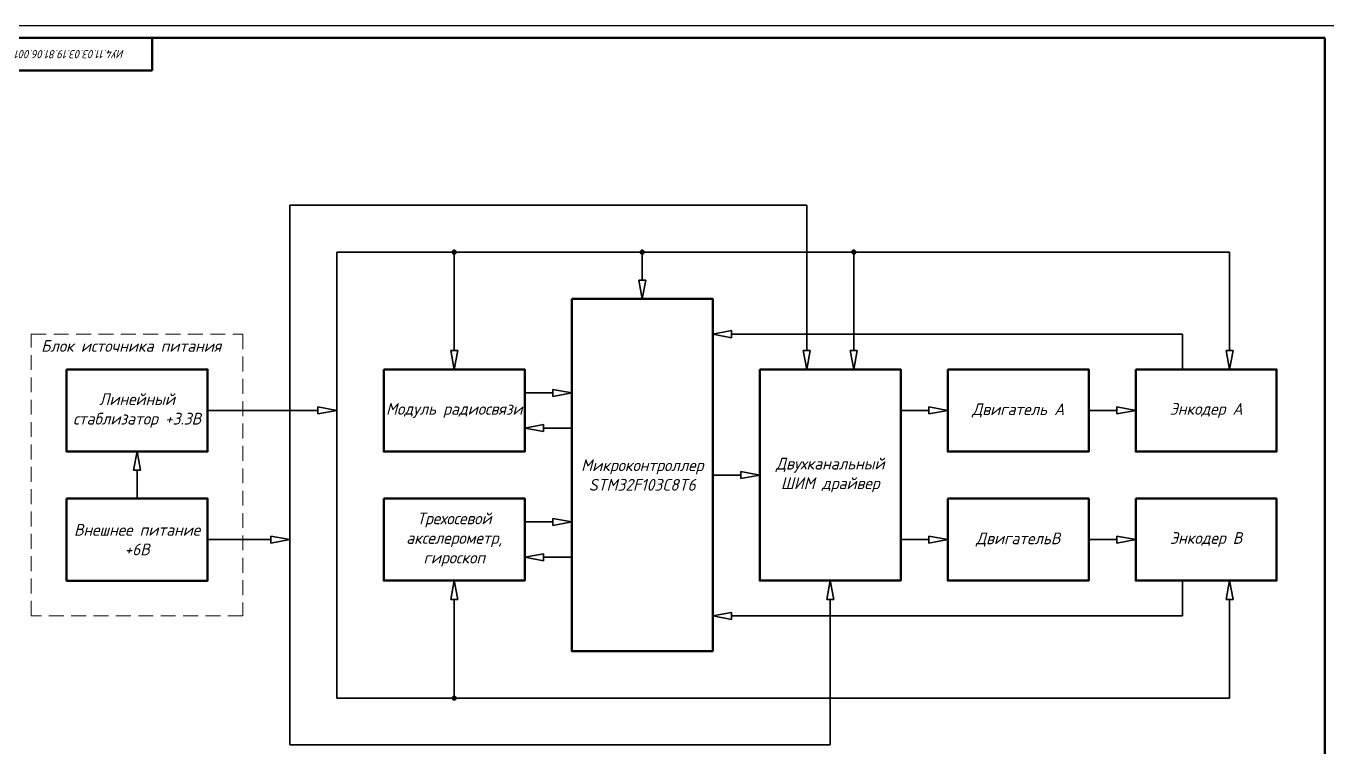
# Model space of a CAD drawing. Header units: inches. Extents: x -14 to 5184, y -66 to 1689.
# Drawn here: x 1350 to 1904, y 949 to 1255 of the extents above; entities that cross this region are included whole.
import ezdxf

# ---------------------------------------------------------------- set-up
doc = ezdxf.new("R2010")
doc.units = ezdxf.units.IN
doc.header["$MEASUREMENT"] = 0
doc.linetypes.add('HIDDEN', pattern=[9.525, 6.35, -3.175])
for name, color, linetype, lineweight in [('Видимые тонкие (ГОСТ)', 7, 'Continuous', 25), ('Видимый контур (ГОСТ)', 7, 'Continuous', 50), ('Текст', 7, 'Continuous', 15)]:
    doc.layers.add(name, color=color, linetype=linetype, lineweight=lineweight)
doc.styles.get("Standard").update_dxf_attribs({"font": 'gost_b.ttf', "oblique": 15})

msp = doc.modelspace()

# ---------------------------------------------------------------- hatches: boundary and pattern name
at = {"lineweight": 35, "transparency": 33554684}
h = msp.add_hatch(color=0, dxfattribs=at)
h.dxf.hatch_style = 1
h.paths.add_polyline_path([(1532.1555, 1159.753, 0.41421356), (1531.3555, 1158.953), (1532.1555, 1158.953)])
h.paths.add_polyline_path([(1532.1555, 1159.753), (1532.1555, 1158.953), (1532.9555, 1158.953, 0.41421356)])
h.paths.add_polyline_path([(1532.9555, 1158.953), (1531.3555, 1158.953, 1)])
h = msp.add_hatch(color=0, dxfattribs=at)
h.dxf.hatch_style = 1
h.paths.add_polyline_path([(1612.1555, 1159.753, 0.41421356), (1611.3555, 1158.953), (1612.1555, 1158.953)])
h.paths.add_polyline_path([(1612.1555, 1159.753), (1612.1555, 1158.953), (1612.9555, 1158.953, 0.41421356)])
h.paths.add_polyline_path([(1612.9555, 1158.953), (1611.3555, 1158.953, 1)])
h = msp.add_hatch(color=0, dxfattribs=at)
h.dxf.hatch_style = 1
h.paths.add_polyline_path([(1702.1555, 1159.753, 0.41421356), (1701.3555, 1158.953), (1702.1555, 1158.953)])
h.paths.add_polyline_path([(1702.1555, 1159.753), (1702.1555, 1158.953), (1702.9555, 1158.953, 0.41421356)])
h.paths.add_polyline_path([(1702.9555, 1158.953), (1701.3555, 1158.953, 1)])
h = msp.add_hatch(color=0, dxfattribs=at)
h.dxf.hatch_style = 1
h.paths.add_polyline_path([(1532.1555, 969.753, 0.41421356), (1531.3555, 968.953), (1532.1555, 968.953)])
h.paths.add_polyline_path([(1532.1555, 969.753), (1532.1555, 968.953), (1532.9555, 968.953, 0.41421356)])
h.paths.add_polyline_path([(1532.9555, 968.953), (1531.3555, 968.953, 1)])

# ---------------------------------------------------------------- linework, layer by layer
at = {"color": 0, "lineweight": 35, "transparency": 33554684}
for p, q in [((1682.1555, 1178.953), (1462.1555, 1178.953)), ((1462.1555, 1178.953), (1462.1555, 1033.953)), ((1682.1555, 1158.953), (1682.1555, 1178.953)), ((1497.1555, 1158.953), (1482.1555, 1158.953)), ((1482.1555, 1158.953), (1482.1555, 968.953)), ((1497.1555, 1158.953), (1862.1555, 1158.953)), ((1532.1555, 1116.953), (1532.1555, 1158.953)), ((1612.1555, 1158.953), (1612.1555, 1146.953)), ((1682.1555, 1116.953), (1682.1555, 1158.953)), ((1702.1555, 1158.953), (1702.1555, 1116.953)), ((1862.1555, 1158.953), (1862.1555, 1116.953)), ((1610.6555, 1146.953), (1613.6555, 1146.953)), ((1610.6555, 1146.953), (1612.1555, 1138.953)), ((1612.1555, 1148.5544), (1612.1555, 1146.953)), ((1612.1555, 1138.953), (1613.6555, 1146.953)), ((1650.1555, 1125.453), (1642.1555, 1123.953)), ((1650.1555, 1125.453), (1650.1555, 1122.453)), ((1532.1555, 1118.5544), (1532.1555, 1116.953)), ((1642.1555, 1123.953), (1650.1555, 1122.453)), ((1842.1555, 1123.953), (1650.1555, 1123.953)), ((1651.7569, 1123.953), (1650.1555, 1123.953)), ((1682.1555, 1118.5544), (1682.1555, 1116.953)), ((1702.1555, 1118.5544), (1702.1555, 1116.953)), ((1842.1555, 1108.953), (1842.1555, 1123.953)), ((1530.6555, 1116.953), (1533.6555, 1116.953)), ((1530.6555, 1116.953), (1532.1555, 1108.953)), ((1532.1555, 1108.953), (1533.6555, 1116.953)), ((1680.6555, 1116.953), (1683.6555, 1116.953)), ((1680.6555, 1116.953), (1682.1555, 1108.953)), ((1682.1555, 1108.953), (1683.6555, 1116.953)), ((1700.6555, 1116.953), (1703.6555, 1116.953)), ((1700.6555, 1116.953), (1702.1555, 1108.953)), ((1702.1555, 1108.953), (1703.6555, 1116.953)), ((1860.6555, 1116.953), (1863.6555, 1116.953)), ((1860.6555, 1116.953), (1862.1555, 1108.953)), ((1862.1555, 1108.953), (1863.6555, 1116.953)), ((1562.1555, 1098.953), (1574.1555, 1098.953)), ((1572.554, 1098.953), (1574.1555, 1098.953)), ((1574.1555, 1097.453), (1574.1555, 1100.453)), ((1582.1555, 1098.953), (1574.1555, 1100.453)), ((1574.1555, 1097.453), (1582.1555, 1098.953)), ((1427.1555, 1091.453), (1474.1555, 1091.453)), ((1474.1555, 1089.953), (1474.1555, 1092.953)), ((1482.1555, 1091.453), (1474.1555, 1092.953)), ((1474.1555, 1089.953), (1482.1555, 1091.453)), ((1722.1555, 1091.453), (1734.1555, 1091.453)), ((1732.554, 1091.453), (1734.1555, 1091.453)), ((1734.1555, 1089.953), (1734.1555, 1092.953)), ((1742.1555, 1091.453), (1734.1555, 1092.953)), ((1734.1555, 1089.953), (1742.1555, 1091.453)), ((1802.1555, 1091.453), (1814.1555, 1091.453)), ((1812.554, 1091.453), (1814.1555, 1091.453)), ((1814.1555, 1089.953), (1814.1555, 1092.953)), ((1822.1555, 1091.453), (1814.1555, 1092.953)), ((1814.1555, 1089.953), (1822.1555, 1091.453)), ((1570.1555, 1085.453), (1562.1555, 1083.953)), ((1570.1555, 1085.453), (1570.1555, 1082.453)), ((1562.1555, 1083.953), (1570.1555, 1082.453)), ((1570.1555, 1083.953), (1582.1555, 1083.953)), ((1571.7569, 1083.953), (1570.1555, 1083.953)), ((1397.1555, 1073.953), (1395.6555, 1065.953)), ((1397.1555, 1073.939), (1397.1555, 1073.953)), ((1398.6555, 1065.953), (1397.1555, 1073.953)), ((1398.6555, 1065.953), (1395.6555, 1065.953)), ((1397.1555, 1065.953), (1397.1555, 1053.953)), ((1397.1555, 1064.3516), (1397.1555, 1065.953)), ((1642.1555, 1063.953), (1654.1555, 1063.953)), ((1654.1555, 1062.453), (1654.1555, 1065.453)), ((1662.1555, 1063.953), (1654.1555, 1065.453)), ((1654.1555, 1062.453), (1662.1555, 1063.953)), ((1562.1555, 1043.953), (1574.1555, 1043.953)), ((1572.554, 1043.953), (1574.1555, 1043.953)), ((1574.1555, 1042.453), (1574.1555, 1045.453)), ((1582.1555, 1043.953), (1574.1555, 1045.453)), ((1574.1555, 1042.453), (1582.1555, 1043.953)), ((1427.1554, 1036.446), (1454.1554, 1036.446)), ((1452.554, 1036.446), (1454.1554, 1036.446)), ((1454.1554, 1034.946), (1454.1554, 1037.946)), ((1462.1554, 1036.446), (1454.1554, 1037.946)), ((1454.1554, 1034.946), (1462.1554, 1036.446)), ((1722.1555, 1036.453), (1734.1555, 1036.453)), ((1732.554, 1036.453), (1734.1555, 1036.453)), ((1734.1555, 1034.953), (1734.1555, 1037.953)), ((1742.1555, 1036.453), (1734.1555, 1037.953)), ((1734.1555, 1034.953), (1742.1555, 1036.453)), ((1802.1555, 1036.453), (1814.1555, 1036.453)), ((1812.554, 1036.453), (1814.1555, 1036.453)), ((1814.1555, 1034.953), (1814.1555, 1037.953)), ((1822.1555, 1036.453), (1814.1555, 1037.953)), ((1814.1555, 1034.953), (1822.1555, 1036.453)), ((1462.1555, 1033.953), (1462.1555, 948.953)), ((1570.1555, 1030.453), (1562.1555, 1028.953)), ((1570.1555, 1030.453), (1570.1555, 1027.453)), ((1562.1555, 1028.953), (1570.1555, 1027.453)), ((1570.1555, 1028.953), (1582.1555, 1028.953)), ((1571.7569, 1028.953), (1570.1555, 1028.953)), ((1532.1555, 1018.953), (1530.6555, 1010.953)), ((1533.6555, 1010.953), (1532.1555, 1018.953)), ((1692.1555, 1018.953), (1690.6555, 1010.953)), ((1693.6555, 1010.953), (1692.1555, 1018.953)), ((1842.1555, 1018.953), (1842.1555, 1003.953)), ((1862.1555, 1018.953), (1860.6555, 1010.953)), ((1863.6555, 1010.953), (1862.1555, 1018.953)), ((1533.6555, 1010.953), (1530.6555, 1010.953)), ((1532.1555, 1010.953), (1532.1555, 968.953)), ((1532.1555, 1009.3516), (1532.1555, 1010.953)), ((1693.6555, 1010.953), (1690.6555, 1010.953)), ((1692.1555, 1010.953), (1692.1555, 968.953)), ((1692.1555, 1009.3516), (1692.1555, 1010.953)), ((1863.6555, 1010.953), (1860.6555, 1010.953)), ((1862.1555, 968.953), (1862.1555, 1010.953)), ((1862.1555, 1009.3516), (1862.1555, 1010.953)), ((1650.1555, 1005.453), (1642.1555, 1003.953)), ((1642.1555, 1003.953), (1650.1555, 1002.453)), ((1650.1555, 1005.453), (1650.1555, 1002.453)), ((1842.1555, 1003.953), (1650.1555, 1003.953)), ((1651.7569, 1003.953), (1650.1555, 1003.953)), ((1482.1555, 968.953), (1502.1555, 968.953)), ((1499.6555, 968.953), (1862.1555, 968.953)), ((1692.1555, 948.953), (1692.1555, 968.953)), ((1462.1555, 948.953), (1692.1555, 948.953))]:
    msp.add_line(p, q, dxfattribs=at)
at = {"color": 0, "lineweight": 50, "transparency": 33554684}
for points in [[(1582.1555, 1138.953), (1642.1555, 1138.953), (1642.1555, 988.953), (1582.1555, 988.953)], [(1367.1555, 1108.939), (1427.1555, 1108.939), (1427.1555, 1073.939), (1367.1555, 1073.939)], [(1502.1555, 1108.953), (1562.1555, 1108.953), (1562.1555, 1073.953), (1502.1555, 1073.953)], [(1662.1555, 1108.953), (1722.1555, 1108.953), (1722.1555, 1018.953), (1662.1555, 1018.953)], [(1742.1555, 1108.953), (1802.1555, 1108.953), (1802.1555, 1073.953), (1742.1555, 1073.953)], [(1822.1555, 1108.953), (1882.1555, 1108.953), (1882.1555, 1073.953), (1822.1555, 1073.953)], [(1367.1554, 1053.932), (1427.1554, 1053.932), (1427.1554, 1018.932), (1367.1554, 1018.932)], [(1502.1555, 1053.953), (1562.1555, 1053.953), (1562.1555, 1018.953), (1502.1555, 1018.953)], [(1742.1555, 1053.953), (1802.1555, 1053.953), (1802.1555, 1018.953), (1742.1555, 1018.953)], [(1822.1555, 1053.953), (1882.1555, 1053.953), (1882.1555, 1018.953), (1822.1555, 1018.953)]]:
    msp.add_lwpolyline(points, close=True, dxfattribs=at)
at = {"color": 0, "linetype": 'HIDDEN', "lineweight": 20, "transparency": 33554684}
msp.add_lwpolyline([(1352.1555, 1123.953), (1442.1555, 1123.953), (1442.1555, 1003.953), (1352.1555, 1003.953)], close=True, dxfattribs=at)
at = {"color": 0, "lineweight": 35, "transparency": 33554684}
for centre in [(1532.1555, 1158.953), (1612.1555, 1158.953), (1702.1555, 1158.953), (1532.1555, 968.953)]:
    msp.add_circle(centre, 0.8, dxfattribs=at)
at = {"layer": 'Видимые тонкие (ГОСТ)', "transparency": 33554684}
msp.add_line((1907.616, 1255.2356), (1313.616, 1255.2356), dxfattribs=at)
at = {"layer": 'Видимый контур (ГОСТ)', "transparency": 33554684}
for p, q in [((1902.616, 1250.2356), (1333.616, 1250.2356)), ((1403.616, 1236.2356), (1403.616, 1250.2356)), ((1902.616, 840.2356), (1902.616, 1250.2356)), ((1403.616, 1236.2356), (1333.616, 1236.2356))]:
    msp.add_line(p, q, dxfattribs=at)

# ---------------------------------------------------------------- texts
at = {"layer": 'Текст', "color": 0, "transparency": 33554684, "insert": (1368.616, 1243.2356), "char_height": 3.5, "attachment_point": 5, "rotation": 180}
msp.add_mtext_dynamic_manual_height_columns('\\pxqc;{\\fGOST type B|b0|i0|c204|p0;ИУ4.11.03.03.19.81.06.001}', width=69.742063, gutter_width=12.5, heights=[0], dxfattribs=at)
at = {"layer": 'Текст', "color": 0, "transparency": 33554684, "char_height": 5, "attachment_point": 4}
for s, width, insert in [('\\pxqc;{\\fGOST type B|b0|i0|c204|p0;Блок источника питания}', 85, (1352.1555, 1118.953)), ('\\pxqc;{\\fGOST type B|b0|i0|c204|p0;Линейный стаблизатор +3.3В}', 60, (1367.1555, 1091.439)), ('\\pxqc;{\\fGOST type B|b0|i0|c204|p0;Модуль радиосвязи}', 60, (1502.1555, 1091.453)), ('\\pxqc;{\\fGOST type B|b0|i0|c204|p0;Двигатель }A', 60, (1742.1555, 1091.453)), ('\\pxqc;{\\fGOST type B|b0|i0|c204|p0;Энкодер }A', 60, (1822.1555, 1091.453)), ('\\pxqc;{\\fGOST type B|b0|i0|c204|p0;Микроконтроллер}\\PSTM32F103C8T6', 60, (1582.1555, 1063.953)), ('\\pxqc;{\\fGOST type B|b0|i0|c204|p0;Двухканальный ШИМ драйвер }', 60, (1662.1555, 1063.953)), ('\\pxqc;{\\fGOST type B|b0|i0|c204|p0;Трехосевой акселерометр, гироскоп}', 60, (1502.1555, 1036.453)), ('\\pxqc;{\\fGOST type B|b0|i0|c204|p0;Внешнее питание +6В}', 60, (1367.1554, 1036.432)), ('\\pxqc;{\\fGOST type B|b0|i0|c204|p0;Двигатель}B', 60, (1742.1555, 1036.453)), ('\\pxqc;{\\fGOST type B|b0|i0|c204|p0;Энкодер }B', 60, (1822.1555, 1036.453))]:
    msp.add_mtext_dynamic_manual_height_columns(s, width=width, gutter_width=16, heights=[0], dxfattribs=dict(at, insert=insert))

doc.saveas('drawing.dxf')
